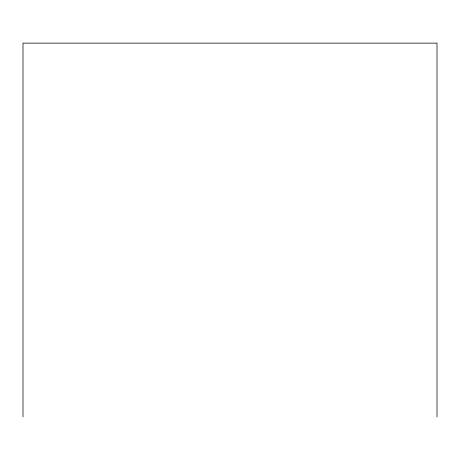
<?xml version="1.0" encoding="UTF-8"?>
<svg xmlns="http://www.w3.org/2000/svg" width="460" height="460" viewBox="0 0 460 460"><rect width="100%" height="100%" fill="white"/><g stroke="black" fill="none" stroke-linecap="round" stroke-linejoin="round"><path stroke-width="0.69" d="M437 416.869L437 43.131L23 43.131L23 416.869"/></g></svg>
